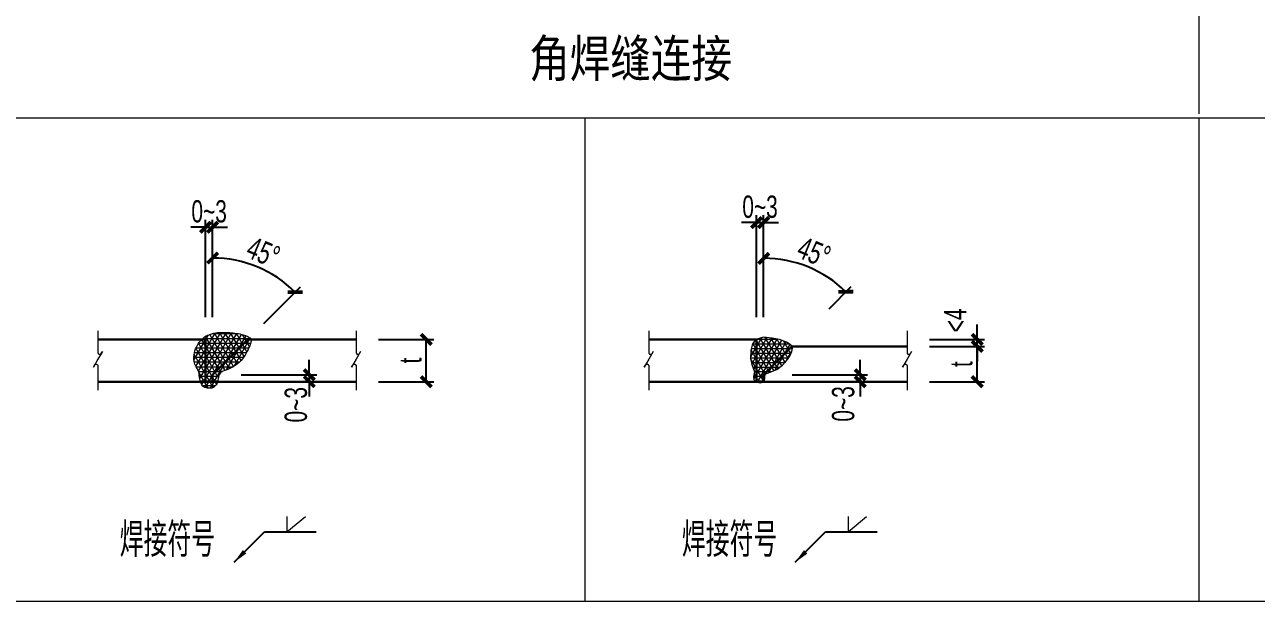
# Model space of a CAD drawing. Header units: millimetres. Extents: x -5285 to 713586, y 0 to 59400.
# Drawn here: x 195396 to 211954, y 38014 to 45770 of the extents above; entities that cross this region are included whole.
import ezdxf

# ---------------------------------------------------------------- set-up
doc = ezdxf.new("R2010")
doc.units = ezdxf.units.MM
doc.header["$LTSCALE"] = 1000
doc.header["$PDSIZE"] = 300
doc.layers.get('0').update_dxf_attribs({"lineweight": 15})
doc.layers.get('DEFPOINTS').update_dxf_attribs({"color": 252, "lineweight": 15})
for name, color, linetype, lineweight in [('Dim', 7, 'Continuous', 15), ('hatch', 5, 'Continuous', 13), ('Index', 1, 'Continuous', 15), ('MENBER', 2, 'Continuous', 30), ('TEXT', 2, 'Continuous', 15)]:
    doc.layers.add(name, color=color, linetype=linetype, lineweight=lineweight)
doc.styles.add('T&D', font='haiwenrs.shx', dxfattribs={"width": 0.7, "bigfont": 'hztxt.shx'})
doc.styles.add('TITLE', font='simhei.ttf', dxfattribs={"width": 0.8})
doc.dimstyles.new('T&D100', dxfattribs={"dimscale": 100, "dimtxt": 3, "dimasz": 2, "dimexe": 1, "dimexo": 3, "dimtad": 1, "dimdec": 0, "dimzin": 0, "dimdsep": 46, "dimtxsty": 'T&D', "dimblk": 'ARCHTICK', "dimcen": 0.09, "dimclrt": 2, "dimadec": 0, "dimazin": 0, "dimtfac": 1, "dimtdec": 0, "dimtix": 1, "dimtmove": 2, "dimatfit": 0, "dimfxl": 1, "dimtolj": 1, "dimtzin": 0, "dimarcsym": 0})

# ---------------------------------------------------------------- blocks, each defined once
blk = doc.blocks.new('_ArchTick')
at = {"color": 0, "linetype": 'ByBlock', "const_width": 0.25}
blk.add_lwpolyline([(-0.354, -0.354), (0.354, 0.354)], dxfattribs=at)
blk = doc.blocks.new('*D88')
at = {"layer": 'DEFPOINTS', "color": 0, "transparency": 16777216}
for p in [(197923, 43635), (198708, 42421), (198397, 41537), (197923, 41062), (197923, 41062)]:
    blk.add_point(p, dxfattribs=at)
at = {"layer": 'Dim', "color": 0, "lineweight": -2, "transparency": 16777216}
blk.add_line((198610, 41749), (199103, 42243), dxfattribs=at)
blk.add_arc((197923, 41062), 1569, 45, 90, dxfattribs=at)
at = {"layer": 'Dim', "color": 0, "lineweight": -2, "transparency": 16777216, "xscale": 200, "yscale": 200, "zscale": 200}
for p, rotation in [((197923, 42631), 180.0000000000051), ((199033, 42172), 314.9999999999954)]:
    blk.add_blockref('_ArchTick', p, dxfattribs=dict(at, rotation=rotation))
at = {"layer": 'Dim', "color": 2, "transparency": 16777216, "insert": (198605, 42708), "char_height": 300, "attachment_point": 5, "rotation": 337.5, "style": 'T&D'}
blk.add_mtext('\\A1;45°', dxfattribs=at)
blk = doc.blocks.new('*D89')
at = {"layer": 'DEFPOINTS', "color": 0, "transparency": 16777216}
for p in [(197923, 43044), (197829, 41537), (197923, 41537)]:
    blk.add_point(p, dxfattribs=at)
at = {"layer": 'Dim', "color": 0, "lineweight": -2, "transparency": 16777216}
for p, q in [((197829, 41837), (197829, 43144)), ((197923, 41837), (197923, 43144)), ((197829, 43044), (197629, 43044)), ((197829, 43044), (197923, 43044)), ((197923, 43044), (198123, 43044))]:
    blk.add_line(p, q, dxfattribs=at)
at = {"layer": 'Dim', "color": 0, "lineweight": -2, "transparency": 16777216, "xscale": 200, "yscale": 200, "zscale": 200}
blk.add_blockref('_ArchTick', (197829, 43044), dxfattribs=at)
at = {"layer": 'Dim', "color": 0, "lineweight": -2, "transparency": 16777216, "xscale": 200, "yscale": 200, "zscale": 200, "rotation": 180}
blk.add_blockref('_ArchTick', (197923, 43044), dxfattribs=at)
at = {"layer": 'Dim', "color": 2, "transparency": 16777216, "insert": (197876, 43257), "char_height": 300, "attachment_point": 5, "style": 'T&D'}
blk.add_mtext('\\A1;0~3', dxfattribs=at)
blk = doc.blocks.new('*D90')
at = {"layer": 'DEFPOINTS', "color": 0, "transparency": 16777216}
for p in [(198008, 41062), (198008, 40968), (199223, 40968)]:
    blk.add_point(p, dxfattribs=at)
at = {"layer": 'Dim', "color": 0, "lineweight": -2, "transparency": 16777216}
for p, q in [((199223, 41062), (199223, 41262)), ((198308, 41062), (199323, 41062)), ((198308, 40968), (199323, 40968)), ((199223, 41062), (199223, 40968)), ((199223, 40968), (199223, 40768))]:
    blk.add_line(p, q, dxfattribs=at)
at = {"layer": 'Dim', "color": 0, "lineweight": -2, "transparency": 16777216, "xscale": 200, "yscale": 200, "zscale": 200}
for p, rotation in [((199223, 41062), 270), ((199223, 40968), 90)]:
    blk.add_blockref('_ArchTick', p, dxfattribs=dict(at, rotation=rotation))
at = {"layer": 'Dim', "color": 2, "transparency": 16777216, "insert": (199043, 40658), "char_height": 300, "attachment_point": 5, "rotation": 90, "style": 'T&D'}
blk.add_mtext('\\A1;0~3', dxfattribs=at)
blk = doc.blocks.new('*D91')
at = {"layer": 'DEFPOINTS', "color": 0, "transparency": 16777216}
for p in [(199853, 41537), (200795, 41537), (199853, 40968)]:
    blk.add_point(p, dxfattribs=at)
at = {"layer": 'Dim', "color": 0, "lineweight": -2, "transparency": 16777216}
for p, q in [((200153, 41537), (200895, 41537)), ((200795, 40968), (200795, 41537)), ((200153, 40968), (200895, 40968))]:
    blk.add_line(p, q, dxfattribs=at)
at = {"layer": 'Dim', "color": 0, "lineweight": -2, "transparency": 16777216, "xscale": 200, "yscale": 200, "zscale": 200}
for p, rotation in [((200795, 41537), 90), ((200795, 40968), 270)]:
    blk.add_blockref('_ArchTick', p, dxfattribs=dict(at, rotation=rotation))
at = {"layer": 'Dim', "color": 2, "transparency": 16777216, "insert": (200583, 41252), "char_height": 300, "attachment_point": 5, "rotation": 90, "style": 'T&D'}
blk.add_mtext('\\A1;t', dxfattribs=at)
blk = doc.blocks.new('*D27')
at = {"layer": 'DEFPOINTS', "color": 0, "transparency": 16777216}
for p in [(205329, 43635), (206111, 42423), (206001, 41735), (205337, 41058), (205337, 41058)]:
    blk.add_point(p, dxfattribs=at)
at = {"layer": 'Dim', "color": 0, "lineweight": -2, "transparency": 16777216}
blk.add_line((206211, 41949), (206505, 42250), dxfattribs=at)
blk.add_arc((205337, 41058), 1569, 45.5728, 90.171, dxfattribs=at)
at = {"layer": 'Dim', "color": 0, "lineweight": -2, "transparency": 16777216, "xscale": 200, "yscale": 200, "zscale": 200}
for p, rotation in [((205332, 42627), 180.1709941295571), ((206435, 42178), 315.5728432621336)]:
    blk.add_blockref('_ArchTick', p, dxfattribs=dict(at, rotation=rotation))
at = {"layer": 'Dim', "color": 2, "transparency": 16777216, "insert": (206008, 42708), "char_height": 300, "attachment_point": 5, "rotation": 337.8719, "style": 'T&D'}
blk.add_mtext('\\A1;45°', dxfattribs=at)
blk = doc.blocks.new('*D28')
at = {"layer": 'DEFPOINTS', "color": 0, "transparency": 16777216}
for p in [(205329, 43107), (205235, 41537), (205329, 41537)]:
    blk.add_point(p, dxfattribs=at)
at = {"layer": 'Dim', "color": 0, "lineweight": -2, "transparency": 16777216}
for p, q in [((205235, 43107), (205035, 43107)), ((205235, 41837), (205235, 43207)), ((205235, 43107), (205329, 43107)), ((205329, 41837), (205329, 43207)), ((205329, 43107), (205529, 43107))]:
    blk.add_line(p, q, dxfattribs=at)
at = {"layer": 'Dim', "color": 0, "lineweight": -2, "transparency": 16777216, "xscale": 200, "yscale": 200, "zscale": 200}
blk.add_blockref('_ArchTick', (205235, 43107), dxfattribs=at)
at = {"layer": 'Dim', "color": 0, "lineweight": -2, "transparency": 16777216, "xscale": 200, "yscale": 200, "zscale": 200, "rotation": 180}
blk.add_blockref('_ArchTick', (205329, 43107), dxfattribs=at)
at = {"layer": 'Dim', "color": 2, "transparency": 16777216, "insert": (205282, 43319), "char_height": 300, "attachment_point": 5, "style": 'T&D'}
blk.add_mtext('\\A1;0~3', dxfattribs=at)
blk = doc.blocks.new('*D29')
at = {"layer": 'DEFPOINTS', "color": 0, "transparency": 16777216}
for p in [(207259, 41442), (208201, 41442), (207259, 40968)]:
    blk.add_point(p, dxfattribs=at)
at = {"layer": 'Dim', "color": 0, "lineweight": -2, "transparency": 16777216}
for p, q in [((207559, 41442), (208301, 41442)), ((208201, 40968), (208201, 41442)), ((207559, 40968), (208301, 40968))]:
    blk.add_line(p, q, dxfattribs=at)
at = {"layer": 'Dim', "color": 0, "lineweight": -2, "transparency": 16777216, "xscale": 200, "yscale": 200, "zscale": 200}
for p, rotation in [((208201, 41442), 90), ((208201, 40968), 270)]:
    blk.add_blockref('_ArchTick', p, dxfattribs=dict(at, rotation=rotation))
at = {"layer": 'Dim', "color": 2, "transparency": 16777216, "insert": (207989, 41205), "char_height": 300, "attachment_point": 5, "rotation": 90, "style": 'T&D'}
blk.add_mtext('\\A1;t', dxfattribs=at)
blk = doc.blocks.new('*D30')
at = {"layer": 'DEFPOINTS', "color": 0, "transparency": 16777216}
for p in [(207259, 41537), (207259, 41442), (208201, 41537)]:
    blk.add_point(p, dxfattribs=at)
at = {"layer": 'Dim', "color": 0, "lineweight": -2, "transparency": 16777216}
for p, q in [((208201, 41537), (208201, 41737)), ((207559, 41537), (208301, 41537)), ((207559, 41442), (208301, 41442)), ((208201, 41442), (208201, 41537)), ((208201, 41442), (208201, 41242))]:
    blk.add_line(p, q, dxfattribs=at)
at = {"layer": 'Dim', "color": 0, "lineweight": -2, "transparency": 16777216, "xscale": 200, "yscale": 200, "zscale": 200}
for p, rotation in [((208201, 41537), 270), ((208201, 41442), 90)]:
    blk.add_blockref('_ArchTick', p, dxfattribs=dict(at, rotation=rotation))
at = {"layer": 'Dim', "color": 2, "transparency": 16777216, "insert": (207907, 41792), "char_height": 300, "attachment_point": 5, "rotation": 90, "style": 'T&D'}
blk.add_mtext('\\A1;<4', dxfattribs=at)
blk = doc.blocks.new('*D31')
at = {"layer": 'DEFPOINTS', "color": 0, "transparency": 16777216}
for p in [(205414, 41062), (205414, 40968), (206629, 40968)]:
    blk.add_point(p, dxfattribs=at)
at = {"layer": 'Dim', "color": 0, "lineweight": -2, "transparency": 16777216}
for p, q in [((206629, 41062), (206629, 41262)), ((205714, 41062), (206729, 41062)), ((205714, 40968), (206729, 40968)), ((206629, 41062), (206629, 40968)), ((206629, 40968), (206629, 40768))]:
    blk.add_line(p, q, dxfattribs=at)
at = {"layer": 'Dim', "color": 0, "lineweight": -2, "transparency": 16777216, "xscale": 200, "yscale": 200, "zscale": 200}
for p, rotation in [((206629, 41062), 270), ((206629, 40968), 90)]:
    blk.add_blockref('_ArchTick', p, dxfattribs=dict(at, rotation=rotation))
at = {"layer": 'Dim', "color": 2, "transparency": 16777216, "insert": (206401, 40669), "char_height": 300, "attachment_point": 5, "rotation": 90, "style": 'T&D'}
blk.add_mtext('\\A1;0~3', dxfattribs=at)

msp = doc.modelspace()

# ---------------------------------------------------------------- hatches: boundary and pattern name
at = {"layer": 'hatch'}
h = msp.add_hatch(dxfattribs=at)
h.set_pattern_fill('NET3', color=256, scale=20, style=0)
h.set_pattern_definition([(0, (33816.85, -32490.565), (0, 63.5), []), (60, (33816.85, -32490.565), (-54.992613, 31.75), []), (120, (33816.85, -32490.565), (-54.992613, -31.75), [])])
edge = h.paths.add_edge_path()
edge.add_spline(control_points=[(198442.3, 41536.6), (198420, 41572.3), (198312.4, 41610), (198153.5, 41630.7), (197958.8, 41636.7), (197791.2, 41573.3), (197712, 41455.8), (197673.3, 41355.7), (197663.6, 41250.5), (197700.2, 41161.8), (197745.8, 41099.1), (197742, 41039.6), (197753.1, 40999.9), (197761.6, 40950), (197794.9, 40896.2), (197856.8, 40880), (197925.4, 40874.6), (197976.5, 40922.9), (197992.1, 40973.7), (197997.9, 41022.3), (198020.7, 41107), (198121.9, 41124.4), (198214.7, 41177.4), (198309.4, 41243.1), (198375.5, 41347.5), (198417.5, 41438.8), (198438.6, 41497.6), (198446.2, 41530.4), (198442.3, 41536.6)], knot_values=[0, 0, 0, 0, 126.2188621, 305.2052134, 496.1218323, 706.0403443, 802.8454589, 912.3508605, 1027.8179688, 1107.1583347, 1197.1787494, 1249.764297, 1279.8594395, 1320.3810971, 1403.1771684, 1447.883782, 1507.9773678, 1603.1318914, 1626.0137703, 1666.9923002, 1752.2145278, 1861.0304941, 1939.5765077, 2078.0881405, 2198.0805374, 2307.0802996, 2374.0659893, 2396.1511252, 2396.1511252, 2396.1511252, 2396.1511252], degree=3, periodic=0)
h = msp.add_hatch(dxfattribs=at)
h.set_pattern_fill('NET3', color=256, scale=500, style=0)
h.set_pattern_definition([(0, (213989.905, 74477.89), (0, 62.5), []), (60, (213989.905, 74477.89), (-54.12659, 31.25), []), (120, (213989.905, 74477.89), (-54.12659, -31.25), [])])
h.paths.add_polyline_path([(205209.4, 41102.3), (205192.7, 41038.1), (205202.8, 40976.9), (205282.2, 40950.6), (205339.9, 40966.3), (205348.8, 41030.4), (205351.1, 41070.8), (205394.2, 41089), (205506.7, 41133), (205583, 41188.3), (205651.5, 41264.7), (205685.5, 41319.8), (205709.8, 41375.7), (205721.1, 41435), (205686.4, 41468.7), (205637.5, 41501), (205542.1, 41535.6), (205444.7, 41555.5), (205326.9, 41564.6), (205223.5, 41537), (205181.5, 41476.8), (205160.1, 41388.6), (205155.2, 41281.9), (205172.2, 41197.8)])

# ---------------------------------------------------------------- linework, layer by layer
msp.add_lwpolyline([(205209.4, 41102.3), (205192.7, 41038.1), (205202.8, 40976.9), (205282.2, 40950.6), (205339.9, 40966.3), (205348.8, 41030.4), (205351.1, 41070.8), (205394.2, 41089), (205506.7, 41133), (205583, 41188.3), (205651.5, 41264.7), (205685.5, 41319.8), (205709.8, 41375.7), (205721.1, 41435), (205686.4, 41468.7), (205637.5, 41501), (205542.1, 41535.6), (205444.7, 41555.5), (205326.9, 41564.6), (205223.5, 41537), (205181.5, 41476.8), (205160.1, 41388.6), (205155.2, 41281.9), (205172.2, 41197.8), (205209.4, 41102.3)], close=True, dxfattribs=at)
at = {"layer": 'hatch', "start_tangent": (-0.5286288, 0.8488531), "end_tangent": (-0.5286288, 0.8488531)}
msp.add_spline([(198442.3, 41536.6), (198332.7, 41599.2), (198156, 41627.5), (197965.1, 41623.9), (197774.2, 41536.6), (197717.6, 41458), (197678.7, 41355.7), (197673.4, 41240.3), (197701.7, 41166.2), (197740.6, 41085), (197745.2, 41032.6), (197751.7, 41003.2), (197761.2, 40963.8), (197809.5, 40896.6), (197852, 40882.5), (197912, 40882.5), (197982.7, 40946.2), (197989.8, 40968), (197996.9, 41008.3), (198028.7, 41087.4), (198127.7, 41132.6), (198197.5, 41168.6), (198307.1, 41253.3), (198375.1, 41352.1), (198421.1, 41451), (198442.3, 41514.5), (198442.3, 41536.6)], degree=3, dxfattribs=at)
at = {"layer": 'Index'}
for p, q in [((211183, 52249), (211183, 44568.9)), ((227671.6, 44510.8), (193645, 44510.8)), ((202925.5, 44510.8), (202925.5, 38013.8)), ((211183, 44510.8), (211183, 38013.8)), ((227671.9, 38013.8), (193645, 38013.8))]:
    msp.add_line(p, q, dxfattribs=at)
for points in [[(196380.7, 41649.7), (196380.7, 41360.3), (196380.8, 41358.5), (196380.9, 41357.5), (196381.2, 41355), (196381.8, 41353), (196382.7, 41350.7), (196383.3, 41349.4), (196384.1, 41347.9), (196385, 41346.6), (196385.7, 41345.4), (196386.8, 41344.2), (196388.2, 41342.8), (196389.4, 41341.6), (196390.6, 41340.7), (196391.4, 41340.2), (196393.4, 41338.9), (196394.4, 41338.4), (196396.2, 41337.6), (196397.1, 41337.4), (196398.5, 41336.8), (196400.3, 41336.4), (196401.4, 41336.2), (196402.5, 41336.2), (196404.4, 41336), (196407.4, 41336.2), (196410, 41336.5), (196412.1, 41337.1), (196414.8, 41338.2), (196417.4, 41339.5), (196419.5, 41340.9), (196421.4, 41342.4), (196422.8, 41343.8), (196424.1, 41345.4), (196425.7, 41347.7), (196441.2, 41374.7), (196380.7, 41269.8), (196320.1, 41164.8), (196335.5, 41191.4), (196336.6, 41193.2), (196337.6, 41194.6), (196339, 41196.2), (196340.1, 41197.2), (196341.2, 41198.2), (196342.3, 41199), (196344.2, 41200.3), (196345.8, 41201.1), (196347.1, 41201.6), (196348.1, 41202), (196350.3, 41202.8), (196351.5, 41203), (196353.1, 41203.3), (196354.4, 41203.5), (196355.5, 41203.5), (196357.8, 41203.5), (196360.7, 41203.2), (196364.2, 41202.3), (196365.7, 41201.7), (196366.9, 41201.2), (196368.3, 41200.4), (196370, 41199.4), (196372.3, 41197.6), (196373.6, 41196.4), (196374.3, 41195.6), (196375.4, 41194.4), (196376.5, 41192.9), (196377.4, 41191.5), (196378.2, 41190.1), (196378.9, 41188.6), (196379.6, 41186.6), (196380, 41185.1), (196380.2, 41184.3), (196380.5, 41182.5), (196380.7, 41180.9), (196380.7, 41179.4), (196380.7, 41179.3), (196380.7, 40854.9)], [(199852.5, 41649.7), (199852.5, 41360.3), (199852.6, 41358.5), (199852.7, 41357.5), (199853.1, 41355), (199853.7, 41353), (199854.5, 41350.7), (199855.1, 41349.4), (199855.9, 41347.9), (199856.8, 41346.6), (199857.6, 41345.4), (199858.6, 41344.2), (199860, 41342.8), (199861.2, 41341.6), (199862.5, 41340.7), (199863.2, 41340.2), (199865.2, 41338.9), (199866.3, 41338.4), (199868, 41337.6), (199868.9, 41337.4), (199870.4, 41336.8), (199872.1, 41336.4), (199873.2, 41336.2), (199874.4, 41336.2), (199876.3, 41336), (199879.2, 41336.2), (199881.9, 41336.5), (199883.9, 41337.1), (199886.6, 41338.2), (199889.2, 41339.5), (199891.3, 41340.9), (199893.3, 41342.4), (199894.6, 41343.8), (199895.9, 41345.4), (199897.5, 41347.7), (199913.1, 41374.7), (199852.5, 41269.8), (199792, 41164.8), (199807.3, 41191.4), (199808.4, 41193.2), (199809.5, 41194.6), (199810.9, 41196.2), (199811.9, 41197.2), (199813, 41198.2), (199814.2, 41199), (199816.1, 41200.3), (199817.6, 41201.1), (199819, 41201.6), (199819.9, 41202), (199822.2, 41202.8), (199823.3, 41203), (199825, 41203.3), (199826.3, 41203.5), (199827.3, 41203.5), (199829.7, 41203.5), (199832.5, 41203.2), (199836, 41202.3), (199837.6, 41201.7), (199838.7, 41201.2), (199840.2, 41200.4), (199841.8, 41199.4), (199844.2, 41197.6), (199845.4, 41196.4), (199846.2, 41195.6), (199847.2, 41194.4), (199848.4, 41192.9), (199849.2, 41191.5), (199850, 41190.1), (199850.7, 41188.6), (199851.4, 41186.6), (199851.8, 41185.1), (199852, 41184.3), (199852.4, 41182.5), (199852.5, 41180.9), (199852.5, 41179.4), (199852.5, 41179.3), (199852.5, 40854.9)], [(203786.7, 41649.7), (203786.7, 41360.3), (203786.8, 41358.5), (203786.9, 41357.5), (203787.2, 41355), (203787.9, 41353), (203788.7, 41350.7), (203789.3, 41349.4), (203790.1, 41347.9), (203791, 41346.6), (203791.8, 41345.4), (203792.8, 41344.2), (203794.2, 41342.8), (203795.4, 41341.6), (203796.6, 41340.7), (203797.4, 41340.2), (203799.4, 41338.9), (203800.5, 41338.4), (203802.2, 41337.6), (203803.1, 41337.4), (203804.6, 41336.8), (203806.3, 41336.4), (203807.4, 41336.2), (203808.6, 41336.2), (203810.5, 41336), (203813.4, 41336.2), (203816, 41336.5), (203818.1, 41337.1), (203820.8, 41338.2), (203823.4, 41339.5), (203825.5, 41340.9), (203827.4, 41342.4), (203828.8, 41343.8), (203830.1, 41345.4), (203831.7, 41347.7), (203847.3, 41374.7), (203786.7, 41269.8), (203726.2, 41164.8), (203741.5, 41191.4), (203742.6, 41193.2), (203743.7, 41194.6), (203745.1, 41196.2), (203746.1, 41197.2), (203747.2, 41198.2), (203748.4, 41199), (203750.3, 41200.3), (203751.8, 41201.1), (203753.1, 41201.6), (203754.1, 41202), (203756.4, 41202.8), (203757.5, 41203), (203759.1, 41203.3), (203760.5, 41203.5), (203761.5, 41203.5), (203763.8, 41203.5), (203766.7, 41203.2), (203770.2, 41202.3), (203771.8, 41201.7), (203772.9, 41201.2), (203774.4, 41200.4), (203776, 41199.4), (203778.4, 41197.6), (203779.6, 41196.4), (203780.4, 41195.6), (203781.4, 41194.4), (203782.6, 41192.9), (203783.4, 41191.5), (203784.2, 41190.1), (203784.9, 41188.6), (203785.6, 41186.6), (203786, 41185.1), (203786.2, 41184.3), (203786.6, 41182.5), (203786.7, 41180.9), (203786.7, 41179.4), (203786.7, 41179.3), (203786.7, 40854.9)], [(207258.6, 41649.7), (207258.6, 41360.3), (207258.7, 41358.5), (207258.7, 41357.5), (207259.1, 41355), (207259.7, 41353), (207260.6, 41350.7), (207261.2, 41349.4), (207262, 41347.9), (207262.8, 41346.6), (207263.6, 41345.4), (207264.7, 41344.2), (207266, 41342.8), (207267.3, 41341.6), (207268.5, 41340.7), (207269.3, 41340.2), (207271.3, 41338.9), (207272.3, 41338.4), (207274.1, 41337.6), (207274.9, 41337.4), (207276.4, 41336.8), (207278.1, 41336.4), (207279.3, 41336.2), (207280.4, 41336.2), (207282.3, 41336), (207285.3, 41336.2), (207287.9, 41336.5), (207290, 41337.1), (207292.7, 41338.2), (207295.3, 41339.5), (207297.4, 41340.9), (207299.3, 41342.4), (207300.7, 41343.8), (207302, 41345.4), (207303.5, 41347.7), (207319.1, 41374.7), (207258.6, 41269.8), (207198, 41164.8), (207213.3, 41191.4), (207214.5, 41193.2), (207215.5, 41194.6), (207216.9, 41196.2), (207217.9, 41197.2), (207219.1, 41198.2), (207220.2, 41199), (207222.1, 41200.3), (207223.7, 41201.1), (207225, 41201.6), (207225.9, 41202), (207228.2, 41202.8), (207229.3, 41203), (207231, 41203.3), (207232.3, 41203.5), (207233.3, 41203.5), (207235.7, 41203.5), (207238.6, 41203.2), (207242, 41202.3), (207243.6, 41201.7), (207244.7, 41201.2), (207246.2, 41200.4), (207247.9, 41199.4), (207250.2, 41197.6), (207251.4, 41196.4), (207252.2, 41195.6), (207253.3, 41194.4), (207254.4, 41192.9), (207255.3, 41191.5), (207256, 41190.1), (207256.7, 41188.6), (207257.4, 41186.6), (207257.9, 41185.1), (207258, 41184.3), (207258.4, 41182.5), (207258.6, 41180.9), (207258.6, 41179.4), (207258.6, 41179.3), (207258.6, 40854.9)]]:
    msp.add_lwpolyline(points, dxfattribs=at)
at = {"layer": 'MENBER'}
for p, q in [((197828.8, 41536.6), (196380.7, 41536.6)), ((197828.8, 40968), (197828.8, 41536.6)), ((197923, 41062.2), (198397.4, 41536.6)), ((198397.4, 41536.6), (199852.5, 41536.6)), ((205234.8, 41536.6), (203786.7, 41536.6)), ((205234.8, 40968), (205234.8, 41536.6)), ((205329, 41062.2), (205709.2, 41442.3)), ((205709.2, 41442.3), (207258.6, 41442.3)), ((196380.7, 40968), (197760, 40968)), ((197989.8, 40968), (197760, 40968)), ((197923, 40968), (197923, 41062.2)), ((197989.8, 40968), (199852.5, 40968)), ((203786.7, 40968), (205209.4, 40968)), ((205341.8, 40968), (205209.4, 40968)), ((205329, 40968), (205329, 41062.2)), ((205342.1, 40968), (207258.6, 40968))]:
    msp.add_line(p, q, dxfattribs=at)
at = {"layer": 'TEXT'}
for p, q in [((198921.8, 38947.3), (199171.4, 39154.6)), ((198921.8, 39154.6), (198921.8, 38947.3)), ((206465.7, 39154.6), (206465.7, 38947.3)), ((206465.7, 38947.3), (206715.2, 39154.6))]:
    msp.add_line(p, q, dxfattribs=at)

# ---------------------------------------------------------------- texts
for s, height, style, width, p in [('角焊缝连接', 500, 'TITLE', 0.8, (202177.8, 45064.6)), ('焊接符号', 458.17, 'T&D', 0.7, (196674.1, 38611.8)), ('焊接符号', 458.17, 'T&D', 0.7, (204231.2, 38611.8))]:
    msp.add_text(s, height=height, dxfattribs=dict(at, style=style, width=width)).set_placement(p)

# ---------------------------------------------------------------- dimensions: what is measured, and where the dimension line sits
at = {"layer": 'Dim'}
for base, line1, line2, picture, middle in [((198707.6, 42421.2), ((197923, 41062.2), (198397.4, 41536.6)), ((197923, 41062.2), (197923, 43635)), '*D88', (198604.9, 42708.4)), ((206110.9, 42422.8), ((205336.7, 41057.8), (206000.8, 41735.3)), ((205336.7, 41057.8), (205329, 43635)), '*D27', (206007.9, 42708.3))]:
    dim = msp.add_angular_dim_2l(base=base, line1=line1, line2=line2, dimstyle='T&D100', dxfattribs=at)
    dim.commit()
    dim.dimension.update_dxf_attribs({"geometry": picture, "text_midpoint": middle})
for base, p1, p2, picture, middle in [((197923, 43044.4), (197828.8, 41536.6), (197923, 41536.6), '*D89', (197875.9, 43256.9)), ((205329, 43106.9), (205234.8, 41536.6), (205329, 41536.6), '*D28', (205281.9, 43319.4))]:
    dim = msp.add_linear_dim(base=base, p1=p1, p2=p2, text='0~3', dimstyle='T&D100', dxfattribs=at)
    dim.commit()
    dim.dimension.update_dxf_attribs({"geometry": picture, "text_midpoint": middle})
for base, p1, p2, text, picture, middle in [((208201.1, 41536.6), (207258.6, 41442.3), (207258.6, 41536.6), '<4', '*D30', (207906.5, 41792.3)), ((199223.4, 40968), (198008.1, 41062.2), (198008.1, 40968), '0~3', '*D90', (199043.5, 40658.5)), ((206629.4, 40968), (205414.2, 41062.2), (205414.2, 40968), '0~3', '*D31', (206400.7, 40669))]:
    dim = msp.add_linear_dim(base=base, p1=p1, p2=p2, angle=90, text=text, dimstyle='T&D100', dxfattribs=at)
    dim.commit()
    dim.dimension.update_dxf_attribs({"geometry": picture, "text_midpoint": middle, "dimtype": 160})
for base, p1, p2, picture, middle in [((200795, 41536.6), (199852.5, 40968), (199852.5, 41536.6), '*D91', (200582.5, 41252.3)), ((208201.1, 41442.3), (207258.6, 40968), (207258.6, 41442.3), '*D29', (207988.6, 41205.2))]:
    dim = msp.add_linear_dim(base=base, p1=p1, p2=p2, angle=90, text='t', dimstyle='T&D100', dxfattribs=at)
    dim.commit()
    dim.dimension.update_dxf_attribs({"geometry": picture, "text_midpoint": middle})

# ---------------------------------------------------------------- leaders
for points in [[(198211, 38538.9), (198619.4, 38947.3), (199313.4, 38947.3)], [(205754.9, 38538.9), (206163.3, 38947.3), (206857.2, 38947.3)]]:
    msp.add_leader(points, dimstyle='T&D100', dxfattribs=at)

doc.saveas('drawing.dxf')
